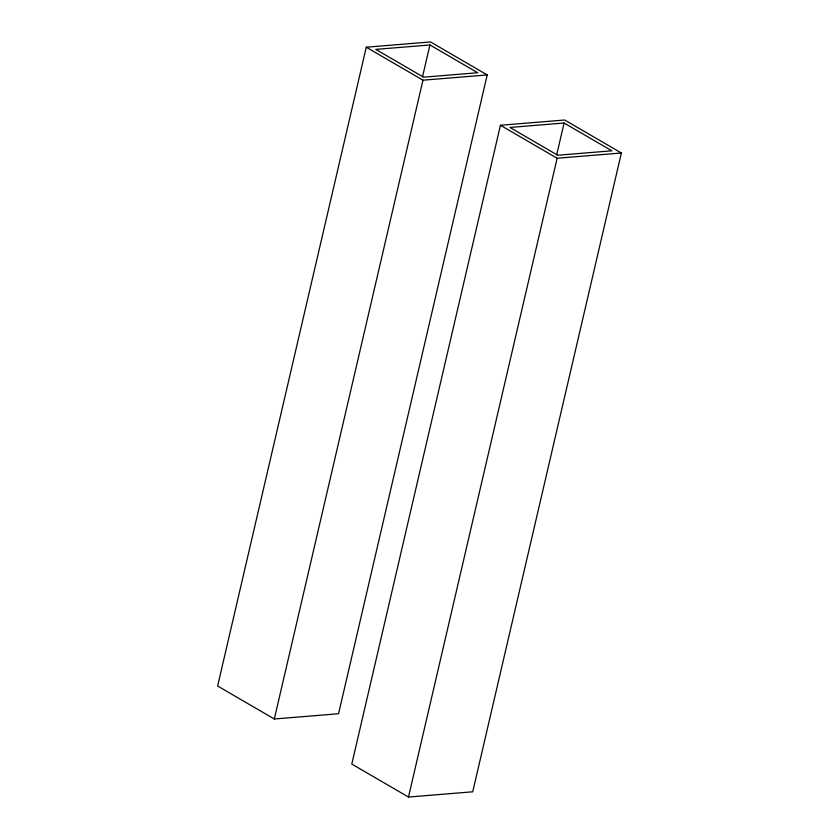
<?xml version="1.0" encoding="UTF-8"?>
<svg xmlns="http://www.w3.org/2000/svg" width="839" height="839" viewBox="0 0 839 839"><rect width="100%" height="100%" fill="white"/><g stroke="black" fill="none" stroke-linecap="round" stroke-linejoin="round"><path stroke-width="1.26" d="M366.276 47.204L217.626 686.008L274.311 718.992L338.557 713.737L487.207 74.933L430.522 41.95L366.276 47.204L422.961 80.187L487.207 74.933M422.51 76.842L429.935 44.96L477.685 72.752L423.559 77.178L375.799 49.386L429.935 44.96M274.311 718.992L422.961 80.187M500.443 125.263L351.793 764.067L408.478 797.05L472.724 791.796L621.374 152.992L564.689 120.008L500.443 125.263L557.127 158.246L621.374 152.992M556.677 154.9L564.091 123.018L611.851 150.81L557.725 155.236L509.965 127.455L564.091 123.018M408.478 797.05L557.127 158.246"/></g></svg>
